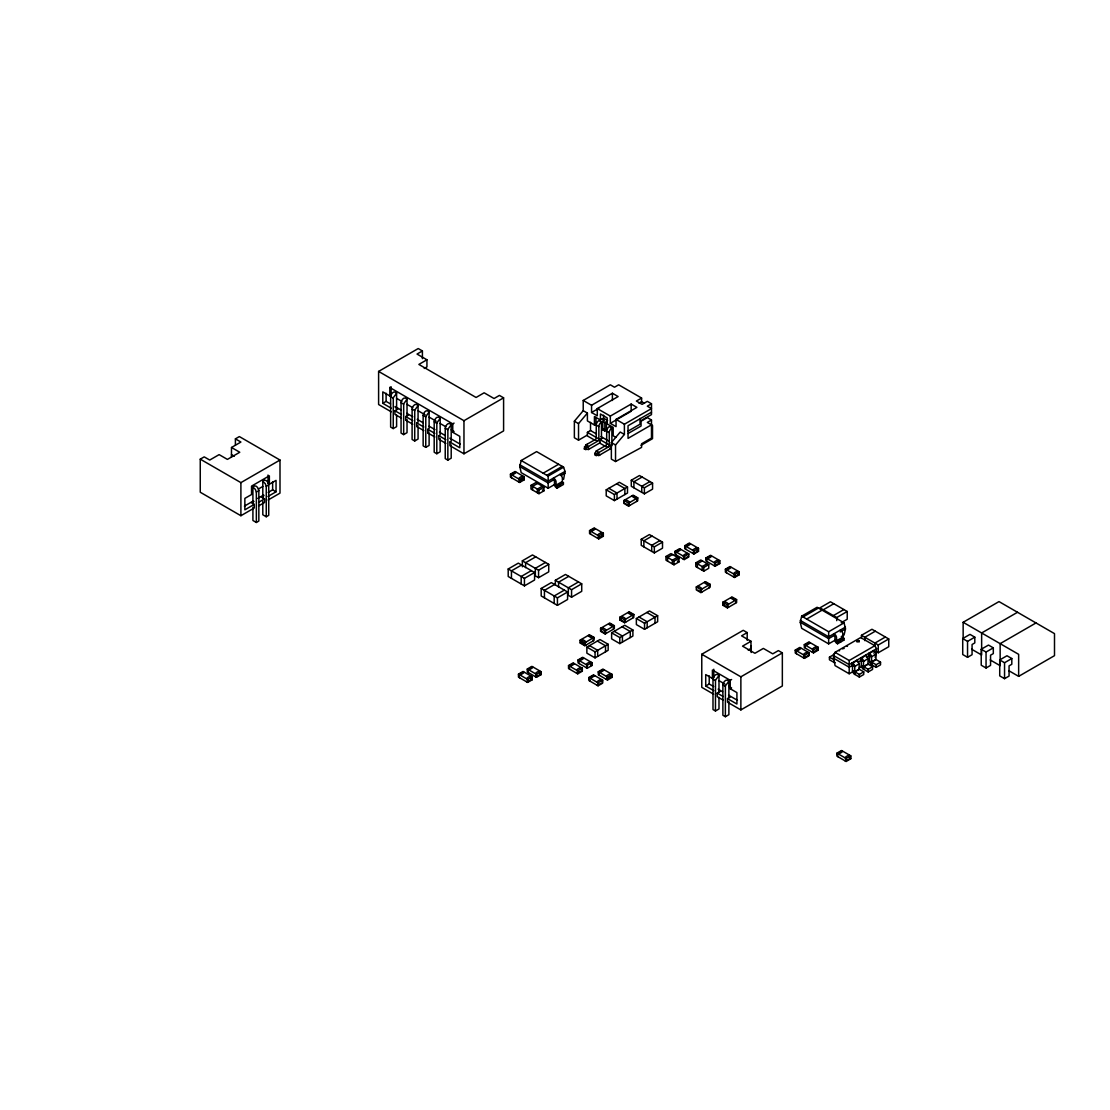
<?xml version="1.0" encoding="UTF-8"?>
<svg xmlns="http://www.w3.org/2000/svg" width="1110" height="1110" viewBox="0 0 1110 1110"><rect width="100%" height="100%" fill="white"/><g stroke="black" fill="none" stroke-linecap="round" stroke-linejoin="round"><path stroke-width="1.5" d="M833.999 659.687L834.082 654.317A3.372 1.942 60 0 1 835.192 653.29M553.432 479.936L553.432 478.119L554.237 478.59A2.983 1.72 60 0 1 556.054 481.74L556.068 485.472L557.109 486.305L563.422 482.656L563.422 484.487L557.109 488.123L556.332 487.678A2.622 1.512 60 0 1 554.487 484.182L554.473 480.977L553.432 479.936L548.173 482.975L519.785 466.575L521.187 460.511L536.616 451.603L563.602 467.185L565.004 471.431L563.602 479.326M559.745 474.469L560.55 474.955A2.983 1.72 60 0 1 562.368 478.091L562.381 481.823L563.422 482.656M833.915 635.586L833.915 633.768L834.706 634.254A2.983 1.72 60 0 1 836.524 637.39L836.538 641.122L837.578 641.955L843.891 638.319L843.891 640.137L837.578 643.786L836.801 643.328A2.622 1.512 60 0 1 834.97 639.846L834.928 636.543L833.915 635.586L828.657 638.625L800.255 622.238L801.67 616.161L817.085 607.267L844.072 622.835L845.487 628.912L844.072 634.989L841.269 636.599M840.228 630.133L841.019 630.605A2.983 1.72 60 0 1 842.837 633.741L842.851 637.487L843.891 638.319M396.603 415.043L396.603 426.656L393.231 428.585L390.637 427.086L390.637 396.672C390.859 393.925 393.981 389.804 396.603 393.231L396.603 409.77M393.231 428.585L393.273 397.769L396.603 393.231M408.369 415.015L405.705 416.555L405.705 420.163L407.023 419.4L407.023 432.664L403.665 434.607L401.057 433.108L401.057 402.694C401.279 399.947 404.401 395.812 407.023 399.239L407.023 415.792M403.665 434.607L403.693 403.79L407.023 399.239M418.068 427.433L418.068 439.047L414.71 440.989L412.101 439.477L412.101 409.063C412.337 406.315 415.445 402.195 418.068 405.622L418.068 422.175L416.75 422.924L416.75 426.531L423.784 430.597M414.71 440.989L414.738 410.159L418.068 405.622M429.112 433.816L429.112 445.429L425.754 447.358L423.146 445.859L423.146 415.445C423.382 412.698 426.504 408.577 429.112 412.004L429.112 428.543L427.794 429.306L427.794 432.914L434.829 436.979M425.754 447.358L425.782 416.541L429.112 412.004M440.157 438.533L440.157 451.798L436.799 453.74L434.19 452.242L434.19 421.828C434.426 419.081 437.548 414.946 440.157 418.373L440.157 434.926L438.852 435.689L438.852 439.296L445.887 443.362M436.799 453.74L436.827 422.924L440.157 418.373M451.201 444.916L451.201 458.18L447.843 460.123L445.235 458.61L445.235 428.196C445.471 425.449 448.593 421.328 451.201 424.755L451.201 441.308L449.897 442.058L449.897 445.665L463.966 453.796L503.593 430.916L503.593 397.824L499.417 395.41L494.047 398.518L484.14 392.801L476.079 397.463L418.858 364.427L426.934 359.779L426.934 366.911L424.242 368.464M447.843 460.123L447.871 429.292L451.201 424.755M718.989 697.357L718.989 708.957L715.464 710.997L712.995 709.567L712.995 679.154C713.258 676.448 716.38 672.258 718.989 675.532L718.989 692.085M715.464 710.997L715.492 680.166L718.989 675.532M728.882 701.409L728.882 714.673L725.371 716.713L722.887 715.284L722.887 684.87C723.165 682.164 726.273 677.974 728.882 681.249L728.882 697.802M725.371 716.713L725.399 685.883L728.882 681.249M854.561 674.256L854.853 671.827L859.265 669.274L863.746 671.855L863.746 674.505L859.334 677.058L854.242 674.034A3.372 1.942 60 0 1 852.549 671.106L852.466 665.625L854.728 666.611L859.098 663.669A3.372 1.942 60 0 0 857.419 660.741L856.795 660.297M863.4 669.163L863.524 661.116A3.372 1.942 60 0 0 861.832 658.188L861.124 657.689L861.388 666A3.372 1.942 60 0 0 863.067 668.928L868.173 671.952L872.585 669.413L872.585 666.749L868.089 664.155L863.691 666.721L863.691 669.372M871.35 664.571L871.641 662.129L876.012 659.534L880.535 662.157L880.535 664.821L876.123 667.374L871.031 664.335A3.372 1.942 60 0 1 869.338 661.407L869.463 653.36L873.889 650.821M875.179 657.453L876.595 648.767L874.833 645.701L860.68 637.542L835.053 652.333L833.291 655.399L835.053 665.598L849.192 673.77L853.465 671.3M600.163 442.321L599.858 442.668A3.691 2.123 -60 0 1 598.859 443.473L588.439 449.494L584.276 448.898L585.83 444.985L594.946 439.713A1.623 0.944 -60 0 0 596.25 437.465L596.25 425.13A3.691 2.123 -60 0 1 598.859 420.607L601.467 422.119L601.467 438.963M585.83 446.178L587.398 444.083M611.124 447.552A3.691 2.123 -60 0 1 610.583 448.343L610.278 448.69A3.691 2.123 -60 0 1 609.279 449.494L598.859 455.516L594.696 454.906L596.25 450.993L605.366 445.734A1.623 0.944 -60 0 0 606.67 443.473L606.67 431.138A3.691 2.123 -60 0 1 609.279 426.629L611.887 428.127L611.887 444.985A3.691 2.123 -60 0 1 611.804 445.804M587.398 435.051L578.532 440.171L574.369 437.756L574.369 421.217L583.222 410.686L583.222 400.46L610.32 384.809L614.496 387.223L618.659 384.809L641.594 398.046L641.594 401.654L644.452 403.318M578.532 440.171L578.532 423.618L587.398 413.087L583.222 410.686M611.36 442.571L620.226 432.04L624.389 434.454L615.537 444.985L615.537 461.524L611.36 459.124L611.36 442.571L615.537 444.985M858.918 642.135C860.847 639.943 855.213 639.929 857.156 642.135M254.01 501.387L251.526 502.816L254.259 504.384L254.259 507.991L240.898 515.72L200.258 492.243L200.258 459.151L204.212 456.876L209.721 460.053L219.128 454.628L227.411 459.401L239.774 452.256L231.504 447.483L231.435 457.07M235.403 445.054L235.403 438.866L239.358 436.577L279.998 460.039L279.998 493.131L268.12 500M231.504 447.483L240.912 442.044L235.403 438.866M391.275 411.824L378.607 404.512L378.607 371.42L418.234 348.54L422.41 350.954L422.41 358.683M422.41 350.954L417.027 354.062L426.934 359.779M389.818 395.937L389.818 387.515L391.122 386.766L391.122 395.188L389.818 395.937L382.784 391.885L382.784 403.318L391.261 408.216M200.258 459.151L240.898 482.628L279.998 460.039M382.784 403.318L386.113 401.39L390.553 403.957M252.913 503.607L252.913 487.068C255.508 483.78 258.588 487.942 258.838 490.634L258.838 521.048L256.354 522.477L252.913 520.479L252.913 507.214M262.806 497.89L262.806 481.351C265.415 478.063 268.481 482.226 268.731 484.917L268.731 515.331L266.261 516.76L262.806 514.776L262.806 501.498M258.352 489.038L262.806 486.458M401.431 418.109L394.924 414.349L394.924 410.742L397.949 408.993L395.34 407.495M268.01 475.038L268.01 483.46L269.355 484.238L276.043 480.38L276.043 491.813L267.982 496.461M256.354 522.477L256.354 492.063L258.838 490.634M266.261 516.76L266.261 486.346L268.731 484.917M244.408 506.132L253.316 500.985M257.77 498.418L263.708 494.991M268.162 492.41L272.63 489.843L276.043 491.813M263.902 495.671L261.433 497.1L264.541 498.889L264.541 502.497L258.588 505.924M254.259 504.384L244.852 509.823L244.852 498.39L251.54 494.533L251.54 486.111L269.355 475.815L269.355 484.238M258.588 502.317L264.541 498.889M416.75 426.531L418.068 425.782M427.794 432.914L429.112 432.151M389.818 387.515L452.755 423.867L454.073 423.104M378.607 371.42L463.966 420.704L503.593 397.824M452.755 423.867L452.755 432.289L454.073 431.526L451.201 429.875M591.561 405.275L612.401 393.231L618.145 396.548L597.291 408.577L597.291 415.806L591.561 412.49L591.561 405.275L583.222 400.46M591.561 412.49L598.859 408.272M596.001 417.332L596.001 424.075L594.433 424.977L594.433 416.555L600.427 420.01L603.549 418.206L607.614 420.551M610.32 416.097L631.16 404.068L636.904 407.37L616.05 419.413L616.05 426.629L610.32 423.326L610.32 416.097L597.291 408.577M641.594 398.046L636.377 401.057L642.107 404.373L647.324 401.362L651.487 403.762L651.487 414.599L641.067 420.607L641.067 426.032L628.163 433.469M510.447 474.15L515.054 471.5L524.239 476.814L524.239 479.798L519.646 482.448L510.447 477.133L510.447 474.15L519.646 479.464L524.239 476.814M602.772 421.37L604.853 422.563L606.421 421.661L606.421 430.083L604.853 430.985L602.772 429.792L602.772 421.37L604.326 420.468L601.981 419.108M511.599 477.8L510.739 474.65L514.194 472.666M594.474 440.032L587.398 435.952L587.398 432.345L590.52 430.541L596.486 433.982M638.985 403.166L641.594 401.654M610.32 423.326L631.16 411.283L631.16 404.068M602.772 429.792L604.326 428.89M651.487 403.762L647.324 406.177L651.487 408.577L624.389 424.228L616.05 419.413M521.936 479.798L518.495 481.782L523.948 479.298L523.948 476.967C523.046 474.9 516.538 478.66 519.355 479.631L519.355 481.948M606.421 446.942L599.899 443.181L599.899 439.56L602.508 438.062M584.276 448.898L597.555 441.225A1.623 0.944 -60 0 0 598.859 438.963L598.859 426.629A3.691 2.123 -60 0 1 601.467 422.119M543.165 473.193L558.58 464.285M651.487 412.185L628.038 425.727L628.038 438.367L651.487 424.825M546.814 475.302L562.229 466.394M641.358 421.037L647.324 417.61L651.487 420.01L651.487 438.062L641.594 443.778L641.594 447.385L615.537 461.524M530.982 485.389L535.977 482.503L543.969 487.123L543.969 490.814L538.974 493.7L530.982 489.08L530.982 485.389L538.974 490.01L543.969 487.123M521.187 460.511L548.173 476.079L563.602 467.185M537.573 483.433L532.578 486.319L532.578 490.01M627.83 431.263L640.026 424.228L640.026 418.442M651.487 420.01L647.324 422.424L652.527 425.421L652.527 438.658L640.997 445.318M565.004 471.431L548.173 481.143L519.785 464.757M611.887 444.68L610.32 445.582L610.32 449.189M594.696 453.102L596.25 454.004L607.975 447.233A1.623 0.944 -60 0 0 609.279 444.985L609.279 432.65A3.691 2.123 -60 0 1 611.887 428.127M542.374 486.194L537.379 489.08L537.379 492.771M561.063 475.538L565.004 473.248M519.785 466.575L521.187 472.652L548.173 488.233L555.18 484.182M556.068 485.153L562.381 481.504M606.213 489.829L619.311 482.267L627.497 486.985L627.497 493.034L614.399 500.596L606.213 495.879L606.213 489.829L614.399 494.547L627.497 486.985M631.285 480.241L639.471 475.524L652.569 483.086L652.569 489.135L644.383 493.853L631.285 486.291L631.285 480.241L644.383 487.803L652.569 483.086M642.093 477.036L633.907 481.754L633.907 487.803M649.947 481.573L641.76 486.291L641.76 492.34M623.945 500.471L633.13 495.157L637.737 497.821L637.737 500.804L628.538 506.104L623.945 503.454L623.945 500.471L628.538 503.121L637.737 497.821M508.2 568.986L518.342 563.131L534.59 572.51L534.59 580.003L524.433 585.872L508.2 576.492L508.2 568.986L524.433 578.365L534.59 572.51M522.338 566.821L522.338 560.827L532.481 554.958L548.729 564.338L548.729 571.844L538.572 577.699L535.325 575.826L535.325 568.32L545.482 562.465M521.589 565.004L511.446 570.859L511.446 578.365M535.728 556.845L525.585 562.701L525.585 567.626M589.549 530.594L594.141 527.944L603.327 533.244L603.327 536.241L598.734 538.891L589.549 533.577L589.549 530.594L598.734 535.908L603.327 533.244M589.826 531.093L594.419 528.443C597.236 528.527 590.728 532.273 589.826 531.093L590.687 534.243M531.343 570.623L521.187 576.492L521.187 583.985M522.338 560.827L538.572 570.207L548.729 564.338M597.582 538.225L603.035 535.741M541.194 588.466L551.337 582.611L567.585 591.991L567.585 599.497L557.428 605.352L541.194 595.973L541.194 588.466L557.428 597.846L567.585 591.991M555.333 584.803L555.333 580.308L565.476 574.453L581.723 583.832L581.723 591.325L571.567 597.194L568.32 595.307L568.32 587.814L578.476 581.945M554.584 584.484L544.441 590.354L544.441 597.846M568.722 576.326L558.58 582.181L558.58 587.107M641.233 539.293L649.419 534.562L662.517 542.124L662.517 548.173L654.331 552.905L641.233 545.343L641.233 539.293L654.331 546.855L662.517 542.124M652.042 536.075L643.856 540.806L643.856 546.855M564.338 590.118L554.181 595.973L554.181 603.479M555.333 580.308L571.567 589.688L581.723 583.832M659.895 540.612L651.709 545.343L651.709 551.392M665.986 556.498L670.981 553.612L678.973 558.233L678.973 561.924L673.978 564.81L665.986 560.189L665.986 556.498L673.978 561.119L678.973 558.233M675.019 551.323L679.611 548.659L688.797 553.973L688.797 556.956L684.204 559.606L675.019 554.306L675.019 551.323L684.204 556.623L688.797 553.973M684.731 545.704L689.324 543.054L698.523 548.354L698.523 551.337L693.93 554.001L684.731 548.687L684.731 545.704L693.93 551.004L698.523 548.354M676.448 551.157L679.889 549.159C682.706 549.242 676.198 553.002 675.296 551.809L676.156 554.958M686.174 545.537L689.615 543.553C692.432 543.622 685.924 547.383 685.023 546.203L685.883 549.353M672.577 554.542L667.582 557.428L667.582 561.119M677.377 557.303L672.383 560.189L672.383 563.88M685.064 558.441L688.505 556.457M694.791 552.836L698.232 550.851L698.232 548.52C697.33 546.453 690.822 550.213 693.639 551.17L693.639 553.501L692.779 553.335M695.776 562.867L700.771 559.981L708.763 564.588L708.763 568.278L703.768 571.164L695.776 566.558L695.776 562.867L703.768 567.474L708.763 564.588M705.946 557.955L710.539 555.291L719.724 560.606L719.724 563.589L715.131 566.239L705.946 560.938L705.946 557.955L715.131 563.256L719.724 560.606M707.375 557.789L710.83 555.791C713.647 555.874 707.139 559.634 706.237 558.441L707.098 561.604M702.366 560.897L697.385 563.783L697.385 567.474M707.167 563.672L702.172 566.558L702.172 570.249M518.453 674.117L523.046 671.467L532.245 676.781L532.245 679.764L527.652 682.414L518.453 677.114L518.453 674.117L527.652 679.431L532.245 676.781M527.292 669.025L531.884 666.361L541.083 671.675L541.083 674.658L536.477 677.308L527.292 672.008L527.292 669.025L536.477 674.325L541.083 671.675M519.605 677.766L518.745 674.616L522.186 672.632M528.735 668.858L532.176 666.86C534.992 666.943 528.485 670.704 527.583 669.51L528.443 672.674M580.239 640.068L589.424 634.767L594.016 637.417L594.016 640.401L584.831 645.715L580.239 643.051L580.239 640.068L584.831 642.732L594.016 637.417M600.565 628.343L609.751 623.029L614.343 625.679L614.343 628.662L605.158 633.976L600.565 631.326L600.565 628.343L605.158 630.993L614.343 625.679M620.004 617.118L629.19 611.804L633.796 614.454L633.796 617.438L624.597 622.752L620.004 620.101L620.004 617.118L624.597 619.769L633.796 614.454M589.133 635.267C586.33 635.336 592.823 639.096 593.739 637.917L592.865 641.067M581.376 642.066L580.516 642.565L580.516 640.234C581.418 638.167 587.925 641.927 585.123 642.884L585.123 645.215L585.983 645.049L582.528 643.051M625.749 622.086L624.888 622.252L624.888 619.935C627.705 618.964 621.198 615.204 620.296 617.271L620.296 619.602L621.156 619.102M580.239 643.051L581.376 642.399M620.004 620.101L621.156 619.435M714.854 565.739L719.446 563.089L719.446 560.772C718.545 558.705 712.037 562.451 714.854 563.422L714.854 565.739L713.98 565.573M614.066 626.179C613.15 627.358 606.657 623.612 609.459 623.529L614.066 626.179L613.192 629.328M586.871 647.116L599.969 639.554L608.155 644.272L608.155 650.321L595.057 657.883L586.871 653.166L586.871 647.116L595.057 651.834L608.155 644.272M611.624 632.825L624.708 625.263L632.894 629.994L632.894 636.044L619.796 643.606L611.624 638.874L611.624 632.825L619.796 637.556L632.894 629.994M636.363 618.534L649.461 610.972L657.647 615.703L657.647 621.753L644.549 629.314L636.363 624.583L636.363 618.534L644.549 623.265L657.647 615.703M527.361 681.915L531.954 679.264L531.954 676.947C531.052 674.88 524.544 678.626 527.361 679.597L527.361 681.915L526.501 681.748M537.351 676.156L540.792 674.159L540.792 671.841C539.89 669.774 533.383 673.534 536.199 674.491L536.199 676.809L535.339 676.642M725.385 569.18L729.978 566.516L739.177 571.83L739.177 574.813L734.584 577.464L725.385 572.163L725.385 569.18L734.584 574.481L739.177 571.83M725.676 569.666L730.269 567.016C733.086 567.099 726.578 570.859 725.676 569.666L726.537 572.829M696.303 586.954L705.502 581.64L710.095 584.29L710.095 587.273L700.909 592.587L696.303 589.937L696.303 586.954L700.909 589.604L710.095 584.29M696.594 587.107C697.496 585.039 704.004 588.799 701.187 589.771L701.187 592.088L702.047 591.921M568.528 665.556L573.135 662.892L582.32 668.206L582.32 671.189L577.727 673.839L568.528 668.539L568.528 665.556L577.727 670.856L582.32 668.206M578.06 659.937L582.653 657.287L591.852 662.587L591.852 665.57L587.245 668.22L578.06 662.92L578.06 659.937L587.245 665.237L591.852 662.587M579.489 659.77L581.793 658.438M569.971 665.389L573.412 663.391C576.229 663.475 569.721 667.235 568.819 666.042L569.68 669.191M735.444 576.312L738.885 574.314L738.885 571.997C737.983 569.929 731.476 573.676 734.293 574.647L734.293 576.964L733.433 576.798M576.576 673.173L582.029 670.69M598.29 671.73L602.883 669.08L612.082 674.38L612.082 677.364L607.489 680.028L598.29 674.713L598.29 671.73L607.489 677.031L612.082 674.38M588.869 677.516L593.462 674.866L602.647 680.166L602.647 683.149L598.054 685.813L588.869 680.499L588.869 677.516L598.054 682.817L602.647 680.166M599.442 675.38L598.581 672.23L602.022 670.232M590.02 681.165L589.146 678.016L593.753 675.366M722.818 602.258L732.017 596.944L736.61 599.594L736.61 602.591L727.411 607.891L722.818 605.241L722.818 602.258L727.411 604.908L736.61 599.594M731.726 597.444C728.909 597.527 735.417 601.287 736.318 600.094L735.458 603.243M728.562 607.226L727.702 607.392L727.702 605.075C730.519 604.104 724.011 600.357 723.109 602.425L723.109 604.742L723.97 604.575L722.818 605.241M609.779 677.364L606.337 679.362L611.79 676.878L611.79 674.547C610.888 672.48 604.381 676.24 607.198 677.197L607.198 679.528M596.902 685.148L601.218 683.316M713.647 694.208L701.77 687.34L701.77 654.248L743.242 630.313L747.196 632.589L747.196 640.331M747.196 632.589L741.577 635.85L750.984 641.275L750.984 648.42L748.168 650.044M750.984 641.275L742.534 646.145L754.911 653.29L763.347 648.42L772.754 653.846L778.387 650.599L782.342 652.888L782.342 685.98L740.87 709.914L727.508 702.2L727.508 698.592L730.297 696.983M803.029 616.952L818.445 608.044M806.679 619.061L822.108 610.153M823.301 609.779L833.79 603.729M713.786 690.67L705.724 686.022L705.724 674.589L712.412 678.446L713.786 677.655L713.786 669.233M705.724 686.022L709.221 684.01L713.674 686.577M833.374 615.606L843.864 609.543M847.221 611.485L830.433 601.787L819.943 607.85L836.732 617.535L847.221 611.485L847.221 619.241L841.227 622.696M712.412 678.446L712.412 670.024L730.227 680.305L731.615 679.514M701.77 654.248L740.87 676.822L782.342 652.888M723.165 700.133L717.226 696.705L717.226 693.098L720.39 691.266M804.32 644.605L808.913 641.941L818.098 647.255L818.098 650.238L813.505 652.888L804.32 647.588L804.32 644.605L813.505 649.905L818.098 647.255M795.273 650.071L799.866 647.421L809.051 652.722L809.051 655.705L804.459 658.369L795.273 653.055L795.273 650.071L804.459 655.372L809.051 652.722M804.611 645.09L809.204 642.44C812.02 642.524 805.513 646.284 804.611 645.09L805.471 648.24M795.565 650.571L800.157 647.921C802.974 647.99 796.467 651.75 795.565 650.571L796.425 653.721M801.67 616.161L828.657 631.743L844.072 622.835M730.227 680.305L730.227 688.741L731.615 687.936L728.882 686.369M845.487 627.094L828.657 636.807L800.255 620.407M840.228 631.951L845.487 628.912M814.365 651.723L817.82 649.738L817.82 647.421C816.918 645.354 810.411 649.1 813.228 650.071L813.228 652.389L812.354 652.222M805.319 657.203L808.774 655.205L808.774 652.888C807.872 650.821 801.364 654.581 804.181 655.538L804.181 657.869L803.307 657.703M800.255 622.238L801.67 628.302L828.657 643.883L835.663 639.846M836.538 640.803L842.851 637.168M861.457 638.417L861.457 635.322L871.961 629.259L888.749 638.958L888.749 646.714L878.26 652.763L876.012 651.473M835.095 662.712A3.372 1.942 60 0 1 834.526 662.642L829.434 659.798L829.434 657.148L833.846 654.595M875.318 631.202L864.815 637.251L864.815 640.65M885.391 637.015L874.902 643.078L874.902 646.464M835.053 652.333L849.192 660.492L874.833 645.701M861.457 635.322L878.26 645.007L888.749 638.958M876.595 648.767L849.192 664.585L833.291 655.399M857.1 660.505L852.674 663.058L852.452 665.598M865.939 655.413L861.513 657.952L861.124 660.339M853.521 664.737L849.192 667.235L833.291 658.05M857.85 662.24L862.179 659.742M866.494 657.245L869.38 655.58M873.709 653.082L876.595 651.417M865.55 655.136L866.258 655.635A3.372 1.942 60 0 1 867.937 658.563L863.566 661.505L861.304 660.547M873.501 650.543L874.208 651.043A3.372 1.942 60 0 1 875.887 653.97L871.516 656.912L869.255 655.954M859.168 668.012L862.012 666.361M859.14 664.058L859.182 669.122L854.769 671.675L852.508 670.717M875.929 654.359L875.97 659.423L871.558 661.976L869.296 661.019M852.383 662.85C853.243 670.44 850.968 660.644 852.993 663.294A3.372 1.942 60 0 1 854.686 666.222L854.853 671.827L859.334 674.408L863.746 671.855M863.691 666.721L868.173 669.302L872.585 666.749M869.172 655.802L869.074 653.096L869.782 653.596A3.372 1.942 60 0 1 871.475 656.523L871.628 662.115L876.123 664.71L880.535 662.157M963.147 639.235L963.147 622.294L999 601.592L1054.5 633.63L1054.5 655.663L1018.647 676.365L1008.685 670.62M962.717 638.569L969.987 634.379L974.802 637.168L974.802 642.912L972.069 644.508L972.069 654.706L967.545 657.314L962.717 654.525L962.717 638.569L967.545 641.358L974.802 637.168M1017.495 612.276L981.642 632.977L981.642 654.997L971.68 649.253M981.226 649.253L988.483 645.063L993.311 647.851L993.311 653.596L990.564 655.178L990.564 665.389L986.055 667.998L981.226 665.209L981.226 649.253L986.055 652.042L993.311 647.851M1036.005 622.946L1000.152 643.647L1000.152 665.681L990.189 659.937M836.94 753.163L841.533 750.513L850.732 755.813L850.732 758.796L846.139 761.46L836.94 756.146L836.94 753.163L846.139 758.463L850.732 755.813M838.383 752.996L841.824 751.012C844.641 751.082 838.133 754.842 837.231 753.662L838.092 756.812M999.721 659.937L1006.978 655.746L1011.807 658.535L1011.807 664.279L1009.059 665.861L1009.059 676.073L1004.55 678.668L999.721 675.893L999.721 659.937L1004.55 662.726L1011.807 658.535M845.848 760.961L850.44 758.31L850.44 755.979C849.538 753.912 843.031 757.672 845.848 758.63L845.848 760.961L844.987 760.794M597.818 454.906L600.427 454.6M861.346 665.611L863.608 666.569L868.02 664.016L867.978 658.952M963.147 622.294L1018.647 654.331L1018.647 676.365M596.25 425.13L598.859 426.629M606.67 431.138L609.279 432.65M594.433 424.977L587.398 420.912L587.398 413.087M616.008 437.423L613.192 435.8L613.192 427.378L607.198 423.923L607.198 417.901L600.427 413.988L600.427 420.01M574.369 421.217L578.532 423.618M600.968 436.577L608.433 440.878M587.398 432.345L598.859 438.963M599.899 439.56L609.279 444.985M594.946 439.713L597.555 441.225M605.366 445.734L607.975 447.233M585.83 444.985L588.439 446.484L588.439 449.494M596.25 450.993L598.859 452.505L598.859 455.516M584.276 447.08L585.83 447.982L585.83 449.8M616.688 483.78L624.875 488.497L624.875 494.547M636.294 497.655L632.853 495.657C630.036 495.74 636.543 499.5 637.445 498.307L636.585 501.456M608.821 488.317L617.007 493.034L617.007 499.084M625.388 503.621L627.677 504.939M697.371 550.352L698.232 550.851M718.586 562.59L719.446 563.089M697.371 550.685L698.523 551.337M718.586 562.923L719.724 563.589M738.025 574.148L739.177 574.813M843.114 639.693L843.891 640.137M688.505 554.14C687.603 552.072 681.096 555.819 683.913 556.79L683.913 559.107L683.052 558.94M839.965 641.511L840.742 641.955M559.482 485.861L560.259 486.305M396.603 398.337L401.806 401.348M407.023 404.359L412.642 407.606M418.068 410.742L425.102 414.793M429.112 417.11L436.147 421.176M440.157 423.493L445.79 426.739M677.377 560.994L678.973 561.924M452.755 432.289L459.79 436.341L459.79 447.774L449.897 442.058M390.637 396.672L393.231 398.171M401.057 402.694L403.665 404.193M412.101 409.063L414.71 410.575M423.146 415.445L425.754 416.944M434.19 421.828L436.799 423.326M445.235 428.196L447.843 429.709M515.331 472C518.148 472.083 511.641 475.829 510.739 474.65M708.652 584.124L705.211 582.139C702.394 582.223 708.902 585.969 709.803 584.79L708.943 587.939M732.878 598.11L736.318 600.094M523.087 478.798L523.948 479.298M542.374 489.885L543.969 490.814M523.087 479.131L524.239 479.798M816.96 649.572L818.098 650.238M829.434 657.148L833.901 659.729L834.207 662.517M394.993 406.524L400.918 409.937M406.843 413.364L412.767 416.777M417.207 419.344L423.132 422.771M429.057 426.185L434.981 429.612M439.421 432.178L445.346 435.592M449.8 438.159L460.164 444.139M405.705 416.555L412.74 420.607M416.75 422.924L423.784 426.989M427.794 429.306L434.829 433.372M438.852 435.689L445.887 439.74M394.924 410.742L401.431 414.502M603.035 533.41C602.133 531.343 595.626 535.103 598.443 536.075L598.443 538.392M405.705 420.163L412.74 424.228M697.746 590.104L701.187 592.088M723.109 604.742L727.702 607.392M602.175 535.575L603.327 536.241M646.839 612.484L655.025 617.215L655.025 623.265M638.985 617.021L647.172 621.753L647.172 627.802M632.353 614.288L628.912 612.304C626.096 612.387 632.603 616.133 633.505 614.954L632.644 618.104M620.296 619.602L624.888 622.252M718.989 680.652L724.927 684.079M730.227 688.741L736.915 692.598L736.915 704.031L727.508 698.592M712.995 679.154L715.464 680.583M722.887 684.87L725.371 686.299M849.58 757.811L850.44 758.31M622.1 626.775L630.286 631.507L630.286 637.556M849.58 758.144L850.732 758.796M718.128 689.157L722.582 691.724M728.521 695.151L737.428 700.299M614.232 631.312L622.419 636.044L622.419 642.093M717.226 693.098L723.165 696.525M604.298 632.811L600.843 630.827L600.843 628.496C601.745 626.428 608.252 630.189 605.449 631.16L605.449 633.477L606.31 633.31M590.284 635.933L593.739 637.917M597.346 641.067L605.533 645.784L605.533 651.834M589.493 645.604L597.679 650.321L597.679 656.371M581.668 643.217L585.123 645.215M231.504 454.628L234.266 456.21M582.944 657.786C585.761 657.855 579.254 661.615 578.352 660.436L579.212 663.586M603.174 669.58C605.991 669.649 599.483 673.409 598.581 672.23M590.7 664.585L591.561 665.07L591.561 662.753C590.659 660.686 584.151 664.446 586.968 665.403L586.968 667.734L586.108 667.568M610.93 676.379L611.79 676.878M590.7 664.904L591.852 665.57M610.93 676.712L612.082 677.364M582.029 668.373C581.127 666.305 574.619 670.052 577.436 671.023L577.436 673.34M589.146 678.016L590.02 678.515L594.613 675.865M539.932 673.659L540.792 674.159M539.932 673.992L541.083 674.658M523.337 671.966C526.154 672.049 519.646 675.796 518.745 674.616M531.093 678.765L531.954 679.264M531.093 679.098L532.245 679.764M262.806 481.351L265.248 483.641L266.261 486.346M252.913 487.068L255.342 489.357L256.354 492.063M871.628 662.115L871.641 664.779M1004.55 662.726L1004.55 678.668M986.055 652.042L986.055 667.998M967.545 641.358L967.545 657.314M878.26 645.007L878.26 652.763M876.123 664.71L876.123 667.374M868.173 669.302L868.173 671.952M859.334 674.408L859.334 677.058M854.853 671.827L854.853 674.478M849.192 660.492L849.192 673.77M846.139 758.463L846.139 761.46M837.578 641.955L837.578 643.786M836.732 617.535L836.732 620.643M833.901 659.729L833.901 662.379M828.657 631.743L828.657 643.883M813.505 649.905L813.505 652.888M804.459 655.372L804.459 658.369M751.165 645.715L751.165 652.5M740.87 676.822L740.87 709.914M734.584 574.481L734.584 577.464M727.411 604.908L727.411 607.891M715.131 563.256L715.131 566.239M709.221 675.837L709.221 684.01M703.768 567.474L703.768 571.164M700.909 589.604L700.909 592.587M693.93 551.004L693.93 554.001M684.204 556.623L684.204 559.606M673.978 561.119L673.978 564.81M654.331 546.855L654.331 552.905M644.549 623.265L644.549 629.314M644.383 487.803L644.383 493.853M629.689 505.438L628.829 505.605L628.829 503.288C631.645 502.317 625.138 498.57 624.236 500.638L624.236 502.955M628.538 503.121L628.538 506.104M624.597 619.769L624.597 622.752M624.389 424.228L624.389 434.454M619.796 637.556L619.796 643.606M614.399 494.547L614.399 500.596M612.401 393.231L612.401 400.46M607.489 677.031L607.489 680.028M605.158 630.993L605.158 633.976M604.853 422.563L604.853 430.985M603.549 415.195L603.549 418.206M602.369 682.664L602.369 680.333C601.467 678.265 594.96 682.026 597.763 682.983L597.763 685.314M598.734 535.908L598.734 538.891M598.054 682.817L598.054 685.813M596.25 454.004L596.25 455.808M595.057 651.834L595.057 657.883M590.52 422.369L590.52 430.541M587.245 665.237L587.245 668.22M584.831 642.732L584.831 645.715M577.727 670.856L577.727 673.839M571.567 589.688L571.567 597.194M557.428 597.846L557.428 605.352M557.109 486.305L557.109 488.123M548.173 476.079L548.173 488.233M538.974 490.01L538.974 493.7M538.572 570.207L538.572 577.699M536.477 674.325L536.477 677.308M527.652 679.431L527.652 682.414M524.433 578.365L524.433 585.872M519.646 479.464L519.646 482.448M463.966 420.704L463.966 453.796M386.113 393.231L386.113 401.39M272.63 481.671L272.63 489.843M240.898 482.628L240.898 515.72M839.118 650.89A3.372 1.942 60 0 1 839.604 650.737M842.712 648.948A3.372 1.942 60 0 1 844.155 648.504M847.124 646.395A3.372 1.942 60 0 1 847.513 646.048M856.948 641.261L859.237 641.289L856.948 641.261"/></g></svg>
